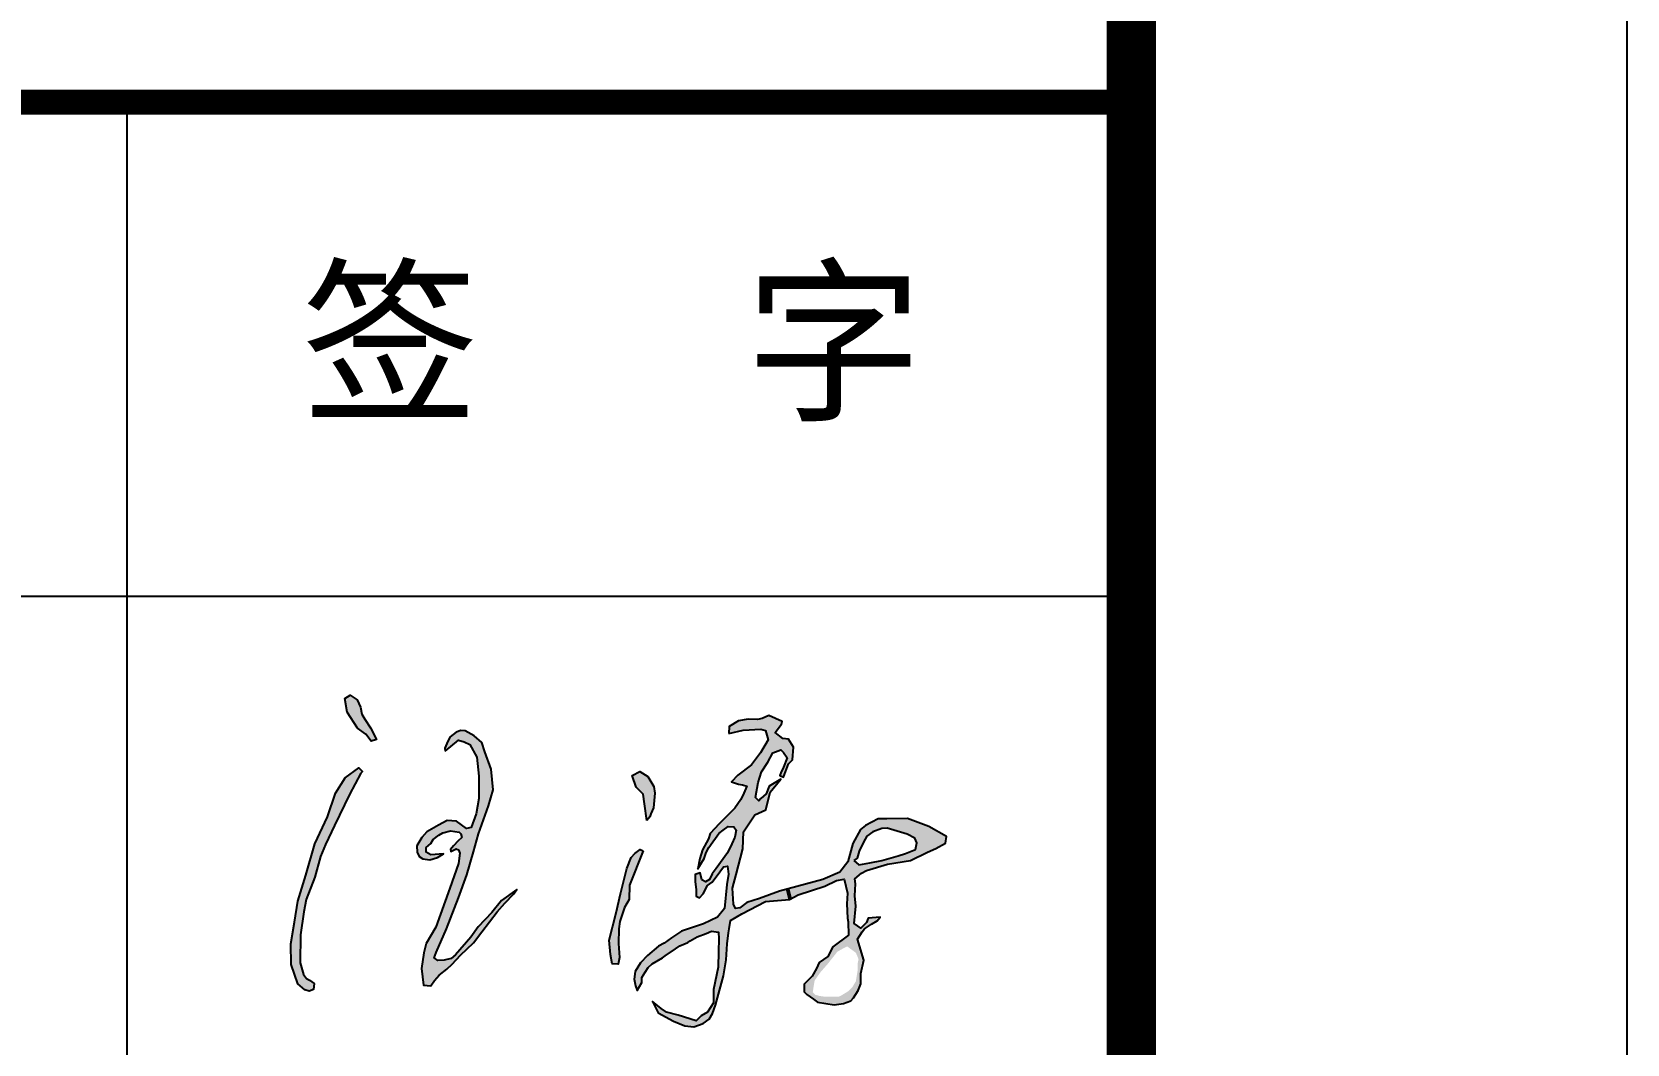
# Model space of a CAD drawing. Extents: x 185245 to 2166646, y -19957 to 815000.
# Drawn here: x 2047272 to 2052098, y 580487 to 583548 of the extents above; entities that cross this region are included whole.
import ezdxf

# ---------------------------------------------------------------- set-up
doc = ezdxf.new("R2010")
doc.units = 0
doc.header["$LTSCALE"] = 1000
doc.header["$MEASUREMENT"] = 0
for name, color, linetype in [('PUB_TEXT', 7, 'Continuous'), ('PUB_TITLE', 4, 'Continuous'), ('图框', 4, 'Continuous')]:
    doc.layers.add(name, color=color, linetype=linetype)
doc.styles.add('STYLE-黑体', font='simhei.ttf')

msp = doc.modelspace()

# ---------------------------------------------------------------- hatches: boundary and pattern name
at = {"layer": 'PUB_TEXT'}
h = msp.add_hatch(color=4, dxfattribs=at)
h.paths.add_polyline_path([(2048232.3, 581241.6), (2048270.3, 581312.8), (2048261, 581322.1), (2048219.5, 581292.2), (2048190.8, 581245.7), (2048166.3, 581173.8), (2048127.3, 581092.3), (2048100.7, 580997.8), (2048076.2, 580919.2), (2048066.5, 580855.1), (2048055.6, 580790.3), (2048056.1, 580727.2), (2048076, 580669.4), (2048097.4, 580650.9), (2048110.6, 580647.1), (2048123.5, 580652.3), (2048125.3, 580669.9), (2048111.6, 580679.8), (2048095.7, 580689.4), (2048083.5, 580732.6), (2048084.2, 580817.2), (2048094.2, 580886.7), (2048101.4, 580924.5), (2048127.6, 580991.3), (2048144.6, 581054.3), (2048159.9, 581090), (2048187.6, 581148.1)])
h.paths.add_polyline_path([(2048279.5, 581469.8), (2048269.6, 581484.2), (2048265.8, 581505.5), (2048255.9, 581527.6), (2048234.6, 581542), (2048218.7, 581532.1), (2048225.5, 581490.3), (2048256.7, 581442.4), (2048281.8, 581424.2), (2048298.5, 581402.9), (2048314.5, 581408.2), (2048296.3, 581443.2)])
h = msp.add_hatch(color=4, dxfattribs=at)
h.paths.add_polyline_path([(2049419.2, 580881), (2049491.4, 580918.1), (2049564, 580923.7), (2049555.5, 580955.7), (2049533.3, 580949.7), (2049473.1, 580927.2), (2049434.6, 580914.6), (2049413.7, 580898.7), (2049400.3, 580897.1), (2049394.4, 580910.4), (2049391.9, 580958.1), (2049402.8, 580999.9), (2049422.9, 581076.8), (2049425.1, 581128.5), (2049441, 581152.9), (2049458.6, 581180.1), (2049491.9, 581195.2), (2049505.7, 581248.7), (2049538.1, 581288.3), (2049502.1, 581266.4), (2049492.9, 581243.2), (2049477.1, 581229.6), (2049471.3, 581222.2), (2049461, 581232.1), (2049468.9, 581278.3), (2049478.8, 581310.5), (2049498.6, 581339.8), (2049513.4, 581367.8), (2049537.4, 581376.9), (2049546.1, 581368.2), (2049557.2, 581352.1), (2049545.6, 581324.1), (2049537.4, 581306.8), (2049534.5, 581299.3), (2049545.6, 581294), (2049561.3, 581334.8), (2049572.9, 581346.8), (2049575.8, 581384.7), (2049561.1, 581408.6), (2049543.9, 581410.7), (2049520.9, 581429.4), (2049539.7, 581454), (2049541.2, 581462.3), (2049501.1, 581480.6), (2049481.2, 581471.7), (2049467.1, 581468.6), (2049438.4, 581469.6), (2049409.7, 581464.4), (2049381, 581447.2), (2049379.9, 581426.5), (2049424.2, 581436), (2049477, 581439.6), (2049491.4, 581434.8), (2049499.8, 581407.3), (2049475.8, 581367.7), (2049449.4, 581331.8), (2049407.5, 581300.6), (2049388.3, 581280.2), (2049409.2, 581272.9), (2049421.3, 581271.2), (2049434.6, 581266.6), (2049425.8, 581245.4), (2049416.7, 581226.7), (2049398.8, 581200), (2049351, 581152.9), (2049323.5, 581123.2), (2049318.5, 581108), (2049300.5, 581074.7), (2049296.3, 581061.2), (2049292.4, 581047.9), (2049286.6, 581017.1), (2049305.5, 581048.5), (2049311.7, 581066.3), (2049319.5, 581081.8), (2049332.1, 581098.4), (2049339.5, 581109.9), (2049349.8, 581123.9), (2049362.8, 581133.5), (2049377.9, 581145), (2049395.7, 581144.2), (2049402.7, 581133.9), (2049398.7, 581112.1), (2049389.8, 581092.9), (2049376.8, 581065.1), (2049342.1, 581018.2), (2049330.2, 581001.6), (2049321.4, 580985), (2049309.5, 580977.2), (2049298.8, 580983.5), (2049294, 581004.5), (2049278.5, 580999.5), (2049278.5, 580977.6), (2049281.8, 580953.8), (2049281.8, 580934.6), (2049292, 580929.5), (2049302.3, 580940.7), (2049315.4, 580966.8), (2049329.9, 580976.7), (2049353.3, 581007.5), (2049364.5, 581022.4), (2049375.8, 581024.8), (2049379.5, 581001), (2049374.3, 580969.2), (2049366.8, 580897.3), (2049345.8, 580870.2), (2049303.7, 580850.2), (2049237.3, 580828.7), (2049207.2, 580808), (2049184.8, 580792.1), (2049167.1, 580783.3), (2049134.5, 580754.5), (2049112.6, 580732.1), (2049097.3, 580706.2), (2049094.3, 580682.6), (2049097.9, 580663.1), (2049103.2, 580649), (2049116.7, 580672.6), (2049117.3, 580687.9), (2049126.8, 580703.8), (2049136.2, 580718.6), (2049148, 580729.8), (2049179.9, 580748), (2049187.6, 580753.3), (2049218.8, 580774.6), (2049231.8, 580784), (2049256, 580794), (2049263.7, 580798.8), (2049284.9, 580811.1), (2049311.5, 580821.7), (2049328, 580828.2), (2049349.3, 580825.3), (2049350.5, 580805.2), (2049349.3, 580766.3), (2049348.1, 580719.1), (2049333.9, 580652.1), (2049333.9, 580611.9), (2049315.5, 580583.4), (2049296.2, 580572.5), (2049281.1, 580556.6), (2049227.4, 580574.2), (2049191.3, 580583.4), (2049175.4, 580594.3), (2049149.3, 580615.2), (2049166.1, 580580.9), (2049212.8, 580556), (2049247.6, 580541.9), (2049274.2, 580538.6), (2049302.8, 580549.4), (2049321, 580562.6), (2049330.6, 580578.8), (2049340.1, 580604.1), (2049363.7, 580692.8), (2049372.6, 580741.1), (2049374.9, 580790), (2049379.6, 580823.5), (2049381.4, 580835.3), (2049384.9, 580860.1)])
h.paths.add_polyline_path([(2049670.5, 580964.2), (2049706.3, 580981.1), (2049728.9, 580985.9), (2049739.1, 580943), (2049737.7, 580910.6), (2049739.7, 580867.6), (2049741.1, 580856.3), (2049742.4, 580816), (2049695.2, 580780.6), (2049680, 580751.5), (2049653.5, 580733.6), (2049645.6, 580715.1), (2049632.3, 580691.9), (2049608.5, 580668.1), (2049608.5, 580644.3), (2049616.4, 580637), (2049636.3, 580623.1), (2049648.9, 580613.9), (2049699.2, 580605.3), (2049727.7, 580609.2), (2049749.5, 580617.2), (2049757.4, 580627.1), (2049771.3, 580648.9), (2049780, 580668.8), (2049780, 580700.5), (2049788.6, 580740.2), (2049769.4, 580803.7), (2049783.9, 580826.2), (2049791.2, 580835.5), (2049811.7, 580849.3), (2049828.9, 580859.3), (2049838.2, 580870.5), (2049801.6, 580868), (2049796.7, 580854.6), (2049780, 580837.6), (2049760, 580851.7), (2049764.6, 580904.3), (2049761.8, 580934.9), (2049763.2, 580971.6), (2049761.4, 580986.5), (2049781.4, 581003.7), (2049796.7, 581011.6), (2049860.4, 581030.8), (2049929.8, 581041.7), (2049981.7, 581067.6), (2050006.8, 581078.5), (2050036.1, 581094.3), (2050038.6, 581114.4), (2049985.9, 581144.5), (2049920.6, 581168.7), (2049858.7, 581167.9), (2049832, 581167.9), (2049794.3, 581147.8), (2049779.2, 581135.3), (2049755, 581093.5), (2049740.8, 581038.3), (2049716.5, 581006.6), (2049664.6, 580984.8), (2049560.6, 580957), (2049568.8, 580926.3), (2049590.4, 580937.8)])
h.paths.add_polyline_path([(2049758.3, 581042.4), (2049768.7, 581049.5), (2049775.1, 581070), (2049787.4, 581097.6), (2049798, 581115.7), (2049815.6, 581128.6), (2049843.7, 581138.5), (2049859.5, 581139.7), (2049919.6, 581122), (2049942.8, 581109.9), (2049949.2, 581095.6), (2049945.1, 581075.2), (2049914.5, 581063.2), (2049892.2, 581055.8), (2049843.1, 581041.9), (2049806.5, 581035.4), (2049774.1, 581029.4)], flags=16)
h.paths.add_polyline_path([(2049724.3, 580775), (2049738.4, 580782.3), (2049765, 580762.5), (2049772.8, 580743.7), (2049769.7, 580729.1), (2049769.7, 580707.2), (2049764.5, 580676.5), (2049754.5, 580659.8), (2049742, 580646.8), (2049715.4, 580630.7), (2049670.1, 580630.1), (2049655, 580632.2), (2049641.9, 580635.9), (2049634.1, 580643.2), (2049639.8, 580678.6), (2049657.1, 580703.6), (2049679, 580728.6), (2049708.7, 580766.1)], flags=16)
h.paths.add_polyline_path([(2049560.6, 580957), (2049555.5, 580955.7), (2049564, 580923.7), (2049568.8, 580926.3)], flags=17)
msp.add_hatch(color=4, dxfattribs=at).paths.add_polyline_path([(2048566.4, 581063.8), (2048562.2, 581033.3), (2048536.3, 580958.3), (2048493.9, 580840.5), (2048465, 580791.4), (2048457.6, 580762.6), (2048450.9, 580715.5), (2048456.2, 580664.5), (2048479.1, 580662.5), (2048489.8, 580679.3), (2048504, 580695.4), (2048527.5, 580713.5), (2048543.6, 580728.3), (2048568.5, 580755.2), (2048608.1, 580793.4), (2048633, 580826.4), (2048679.4, 580886.8), (2048702.9, 580913), (2048729.1, 580940.5), (2048739.2, 580954.6), (2048692.3, 580921.2), (2048663.6, 580884.8), (2048622.1, 580841.1), (2048600.1, 580810), (2048552.9, 580756.6), (2048540.3, 580745.7), (2048518.9, 580740.7), (2048500.4, 580739.9), (2048489.1, 580747.8), (2048495, 580764.2), (2048526.1, 580835.7), (2048562.6, 580928.7), (2048587.5, 580998.6), (2048607.6, 581068.6), (2048622.5, 581122.6), (2048653.4, 581207.1), (2048667.5, 581255.6), (2048661.1, 581317.9), (2048641.8, 581370.6), (2048633.3, 581398.8), (2048610.2, 581419.5), (2048582.5, 581434.1), (2048569.7, 581435.1), (2048555.1, 581429.9), (2048537.2, 581416.2), (2048529.7, 581403.1), (2048521.2, 581381.9), (2048522.4, 581373.1), (2048562.2, 581406.3), (2048579.2, 581401.2), (2048597.1, 581392.7), (2048617.5, 581354.3), (2048624.3, 581297.1), (2048623.7, 581229.5), (2048616.2, 581183.4), (2048601, 581141.8), (2048586.4, 581139.1), (2048555.9, 581160.7), (2048528.3, 581162.5), (2048501.5, 581148.6), (2048467, 581128.6), (2048451.4, 581111.6), (2048436.4, 581086), (2048437.1, 581066.8), (2048443.4, 581053.8), (2048455, 581046.8), (2048475.3, 581044.2), (2048498.6, 581051.5), (2048517.2, 581062.1), (2048478.3, 581059.5), (2048464.7, 581066.8), (2048465, 581081.7), (2048478.6, 581093.4), (2048486, 581106), (2048509.7, 581124.5), (2048537.8, 581132.2), (2048567.8, 581127.7), (2048572.1, 581111.6), (2048561.8, 581101.3), (2048547.8, 581086), (2048538.2, 581075.4), (2048539.5, 581069.1), (2048560.6, 581079.6)])
h = msp.add_hatch(color=4, dxfattribs=at)
h.paths.add_polyline_path([(2049112.2, 581075.1), (2049095.8, 581062.9), (2049084.5, 581051.2), (2049071.4, 581017.4), (2049053, 580941.1), (2049039.8, 580884.1), (2049018.7, 580800.7), (2049021.9, 580757.9), (2049027.7, 580729.9), (2049045.6, 580728.9), (2049049.3, 580748.4), (2049046.7, 580791.1), (2049047.1, 580835.8), (2049050.1, 580857.4), (2049065, 580899.8), (2049078.9, 580924.4), (2049079.9, 580967.1), (2049121.5, 581071.4)])
h.paths.add_polyline_path([(2049120.8, 581243), (2049125.2, 581213.6), (2049132.7, 581163.2), (2049141, 581174.5), (2049144.8, 581182.8), (2049152.3, 581201.6), (2049156.8, 581245.9), (2049153.8, 581266.2), (2049135.7, 581296.3), (2049110.9, 581311.4), (2049088.3, 581298.6), (2049100.4, 581264)])

# ---------------------------------------------------------------- linework, layer by layer
at = {"layer": 'PUB_TEXT', "color": 4}
for p, q in [((2049564, 580923.7, 0), (2049555.5, 580955.7, 0)), ((2049568.8, 580926.3, 0), (2049560.6, 580957, 0))]:
    msp.add_line(p, q, dxfattribs=at)
at = {"layer": 'PUB_TEXT', "color": 4, "elevation": 0}
for points in [[(2048256.7, 581442.4), (2048225.5, 581490.3), (2048218.7, 581532.1), (2048234.6, 581542), (2048255.9, 581527.6), (2048265.8, 581505.5), (2048269.6, 581484.2), (2048279.5, 581469.8), (2048296.3, 581443.2), (2048314.5, 581408.2), (2048298.5, 581402.9), (2048281.8, 581424.2), (2048256.7, 581442.4)], [(2048522.4, 581373.1), (2048562.2, 581406.3), (2048579.2, 581401.2), (2048597.1, 581392.7), (2048617.5, 581354.3), (2048624.3, 581297.1), (2048623.7, 581229.5), (2048616.2, 581183.4), (2048601, 581141.8), (2048586.4, 581139.1), (2048555.9, 581160.7), (2048528.3, 581162.5), (2048501.5, 581148.6), (2048467, 581128.6), (2048451.4, 581111.6), (2048436.4, 581086), (2048437.1, 581066.8), (2048443.4, 581053.8), (2048455, 581046.8), (2048475.3, 581044.2), (2048498.6, 581051.5), (2048517.2, 581062.1), (2048478.3, 581059.5), (2048464.7, 581066.8), (2048465, 581081.7), (2048478.6, 581093.4), (2048486, 581106), (2048502.6, 581118.9), (2048514.9, 581125.9), (2048537.8, 581132.2), (2048564.4, 581128.2), (2048569.1, 581122.9), (2048572.1, 581111.6), (2048561.8, 581101.3), (2048547.8, 581086), (2048538.2, 581075.4), (2048539.5, 581069.1), (2048555.4, 581077.1), (2048562.8, 581073.8), (2048566.4, 581063.8), (2048562.2, 581033.3), (2048536.3, 580958.3), (2048493.9, 580840.5), (2048465, 580791.4), (2048457.6, 580762.6), (2048450.9, 580715.5), (2048456.2, 580664.5), (2048479.1, 580662.5), (2048489.8, 580679.3), (2048504, 580695.4), (2048527.5, 580713.5), (2048543.6, 580728.3), (2048568.5, 580755.2), (2048608.1, 580793.4), (2048633, 580826.4), (2048679.4, 580886.8), (2048702.9, 580913), (2048729.1, 580940.5), (2048739.2, 580954.6), (2048692.3, 580921.2), (2048663.6, 580884.8), (2048622.1, 580841.1), (2048600.1, 580810), (2048552.9, 580756.6), (2048540.3, 580745.7), (2048518.9, 580740.7), (2048500.4, 580739.9), (2048489.1, 580747.8), (2048495, 580764.2), (2048526.1, 580835.7), (2048562.6, 580928.7), (2048587.5, 580998.6), (2048607.6, 581068.6), (2048622.5, 581122.6), (2048653.4, 581207.1), (2048667.5, 581255.6), (2048661.1, 581317.9), (2048641.8, 581370.6), (2048633.3, 581398.8), (2048610.2, 581419.5), (2048582.5, 581434.1), (2048569.7, 581435.1), (2048555.1, 581429.9), (2048537.2, 581416.2), (2048529.7, 581403.1), (2048521.2, 581381.9), (2048521.2, 581381.9), (2048522.4, 581373.1)], [(2048266.9, 581306.5), (2048232.3, 581241.6), (2048187.6, 581148.1), (2048159.9, 581090), (2048144.6, 581054.3), (2048127.6, 580991.3), (2048101.4, 580924.5), (2048094.2, 580886.7), (2048084.2, 580817.2), (2048083.5, 580732.6), (2048093.6, 580696.9), (2048102.1, 580685.5), (2048111.6, 580679.8), (2048125.3, 580669.9), (2048125.3, 580669.9), (2048123.5, 580652.3), (2048110.6, 580647.1), (2048097.4, 580650.9), (2048076, 580669.4), (2048056.1, 580727.2), (2048055.6, 580790.3), (2048066.5, 580855.1), (2048076.2, 580919.2), (2048100.7, 580997.8), (2048127.3, 581092.3), (2048166.3, 581173.8), (2048190.8, 581245.7), (2048219.5, 581292.2), (2048261, 581322.1), (2048271.5, 581311.6), (2048266.9, 581306.5)], [(2049132.7, 581163.2), (2049125.2, 581213.6), (2049120.8, 581243), (2049100.4, 581264), (2049088.3, 581298.6), (2049110.9, 581311.4), (2049135.7, 581296.3), (2049153.8, 581266.2), (2049156.8, 581245.9), (2049152.3, 581201.6), (2049144.8, 581182.8), (2049141, 581174.5), (2049132.7, 581163.2)], [(2049758.3, 581042.4), (2049774.1, 581029.4), (2049806.5, 581035.4), (2049843.1, 581041.9), (2049892.2, 581055.8), (2049914.5, 581063.2), (2049945.1, 581075.2), (2049949.2, 581095.6), (2049942.8, 581109.9), (2049919.6, 581122), (2049859.5, 581139.7), (2049843.7, 581138.5), (2049815.6, 581128.6), (2049798, 581115.7), (2049787.4, 581097.6), (2049775.1, 581070), (2049768.7, 581049.5), (2049758.3, 581042.4)], [(2049121.5, 581071.4), (2049079.9, 580967.1), (2049078.9, 580924.4), (2049065, 580899.8), (2049050.1, 580857.4), (2049047.1, 580835.8), (2049046.7, 580791.1), (2049049.3, 580748.4), (2049045.6, 580728.9), (2049045.6, 580728.9), (2049027.7, 580729.9), (2049021.9, 580757.9), (2049018.7, 580800.7), (2049039.8, 580884.1), (2049053, 580941.1), (2049071.4, 581017.4), (2049084.5, 581051.2), (2049095.8, 581062.9), (2049112.2, 581075.1), (2049121.5, 581071.4)]]:
    msp.add_lwpolyline(points, dxfattribs=at)
msp.add_lwpolyline([(2049379.9, 581426.5), (2049424.2, 581436), (2049477, 581439.6), (2049491.4, 581434.8), (2049499.8, 581407.3), (2049475.8, 581367.7), (2049449.4, 581331.8), (2049407.5, 581300.6), (2049407.5, 581300.6), (2049388.3, 581280.2), (2049409.2, 581272.9), (2049421.3, 581271.2), (2049434.6, 581266.6), (2049425.8, 581245.4), (2049416.7, 581226.7), (2049398.8, 581200), (2049351, 581152.9), (2049323.5, 581123.2), (2049318.5, 581108), (2049300.5, 581074.7), (2049296.3, 581061.2), (2049292.4, 581047.9), (2049286.6, 581017.1), (2049305.5, 581048.5), (2049311.7, 581066.3), (2049319.5, 581081.8), (2049332.1, 581098.4), (2049339.5, 581109.9), (2049349.8, 581123.9), (2049362.8, 581133.5), (2049377.9, 581145), (2049395.7, 581144.2), (2049402.7, 581133.9), (2049398.7, 581112.1), (2049389.8, 581092.9), (2049376.8, 581065.1), (2049342.1, 581018.2), (2049330.2, 581001.6), (2049321.4, 580985), (2049309.5, 580977.2), (2049298.8, 580983.5), (2049294, 581004.5), (2049278.5, 580999.5), (2049278.5, 580977.6), (2049281.8, 580953.8), (2049281.8, 580934.6), (2049292, 580929.5), (2049302.3, 580940.7), (2049315.4, 580966.8), (2049329.9, 580976.7), (2049353.3, 581007.5), (2049364.5, 581022.4), (2049375.8, 581024.8), (2049379.5, 581001), (2049374.3, 580969.2), (2049366.8, 580897.3), (2049345.8, 580870.2), (2049303.7, 580850.2), (2049237.3, 580828.7), (2049207.2, 580808), (2049184.8, 580792.1), (2049167.1, 580783.3), (2049134.5, 580754.5), (2049112.6, 580732.1), (2049097.3, 580706.2), (2049094.3, 580682.6), (2049097.9, 580663.1), (2049103.2, 580649), (2049103.2, 580649), (2049116.7, 580672.6), (2049117.3, 580687.9), (2049126.8, 580703.8), (2049136.2, 580718.6), (2049148, 580729.8), (2049179.9, 580748), (2049187.6, 580753.3), (2049218.8, 580774.6), (2049231.8, 580784), (2049256, 580794), (2049263.7, 580798.8), (2049284.9, 580811.1), (2049311.5, 580821.7), (2049328, 580828.2), (2049349.3, 580825.3), (2049350.5, 580805.2), (2049349.3, 580766.3), (2049348.1, 580719.1), (2049333.9, 580652.1), (2049333.9, 580611.9), (2049315.5, 580583.4), (2049296.2, 580572.5), (2049281.1, 580556.6), (2049227.4, 580574.2), (2049191.3, 580583.4), (2049175.4, 580594.3), (2049149.3, 580615.2), (2049149.3, 580615.2), (2049166.1, 580580.9), (2049212.8, 580556), (2049247.6, 580541.9), (2049274.2, 580538.6), (2049302.8, 580549.4), (2049321, 580562.6), (2049330.6, 580578.8), (2049340.1, 580604.1), (2049363.7, 580692.8), (2049372.6, 580741.1), (2049374.9, 580790), (2049379.6, 580823.5), (2049381.4, 580835.3), (2049384.9, 580860.1), (2049419.2, 580881), (2049491.4, 580918.1), (2049564, 580923.7), (2049590.4, 580937.8), (2049670.5, 580964.2), (2049706.3, 580981.1), (2049728.9, 580985.9), (2049739.1, 580943), (2049737.7, 580910.6), (2049739.7, 580867.6), (2049741.1, 580856.3), (2049742.4, 580816), (2049695.2, 580780.6), (2049680, 580751.5), (2049653.5, 580733.6), (2049645.6, 580715.1), (2049632.3, 580691.9), (2049608.5, 580668.1), (2049608.5, 580644.3), (2049616.4, 580637), (2049636.3, 580623.1), (2049648.9, 580613.9), (2049699.2, 580605.3), (2049727.7, 580609.2), (2049749.5, 580617.2), (2049757.4, 580627.1), (2049771.3, 580648.9), (2049780, 580668.8), (2049780, 580700.5), (2049788.6, 580740.2), (2049769.4, 580803.7), (2049783.9, 580826.2), (2049791.2, 580835.5), (2049811.7, 580849.3), (2049828.9, 580859.3), (2049838.2, 580870.5), (2049801.6, 580868), (2049796.7, 580854.6), (2049780, 580837.6), (2049760, 580851.7), (2049764.6, 580904.3), (2049761.8, 580934.9), (2049763.2, 580971.6), (2049761.4, 580986.5), (2049781.4, 581003.7), (2049796.7, 581011.6), (2049860.4, 581030.8), (2049929.8, 581041.7), (2049981.7, 581067.6), (2050006.8, 581078.5), (2050036.1, 581094.3), (2050038.6, 581114.4), (2049985.9, 581144.5), (2049985.9, 581144.5), (2049920.6, 581168.7), (2049858.7, 581167.9), (2049832, 581167.9), (2049794.3, 581147.8), (2049779.2, 581135.3), (2049755, 581093.5), (2049740.8, 581038.3), (2049740.8, 581038.3), (2049716.5, 581006.6), (2049664.6, 580984.8), (2049533.3, 580949.7), (2049473.1, 580927.2), (2049434.6, 580914.6), (2049413.7, 580898.7), (2049400.3, 580897.1), (2049394.4, 580910.4), (2049391.9, 580958.1), (2049402.8, 580999.9), (2049422.9, 581076.8), (2049425.1, 581128.5), (2049441, 581152.9), (2049458.6, 581180.1), (2049491.9, 581195.2), (2049505.7, 581248.7), (2049538.1, 581288.3), (2049502.1, 581266.4), (2049492.9, 581243.2), (2049477.1, 581229.6), (2049471.3, 581222.2), (2049461, 581232.1), (2049468.9, 581278.3), (2049478.8, 581310.5), (2049498.6, 581339.8), (2049513.4, 581367.8), (2049537.4, 581376.9), (2049546.1, 581368.2), (2049557.2, 581352.1), (2049545.6, 581324.1), (2049537.4, 581306.8), (2049534.5, 581299.3), (2049545.6, 581294), (2049561.3, 581334.8), (2049572.9, 581346.8), (2049575.8, 581384.7), (2049561.1, 581408.6), (2049543.9, 581410.7), (2049520.9, 581429.4), (2049539.7, 581454), (2049541.2, 581462.3), (2049501.1, 581480.6), (2049481.2, 581471.7), (2049467.1, 581468.6), (2049438.4, 581469.6), (2049409.7, 581464.4), (2049381, 581447.2), (2049379.9, 581426.5)], close=True, dxfattribs=at)
at = {"layer": 'PUB_TITLE', "elevation": 0}
msp.add_lwpolyline([(1962998, 534962.7), (2052098, 534962.7), (2052098, 597962.7), (1962998, 597962.7)], close=True, dxfattribs=at)
at = {"layer": 'PUB_TITLE', "const_width": 150, "elevation": 0}
msp.add_lwpolyline([(1966748, 536462.7), (2050598, 536462.7), (2050598, 596462.7), (1966748, 596462.7)], close=True, dxfattribs=at)
at = {"layer": '图框', "color": 0}
msp.add_line((2041584.2, 581841.6, 0), (2050598, 581841.6, 0), dxfattribs=at)
msp.add_line((2041584.2, 581841.6, 0), (2050598, 581841.6, 0), dxfattribs=at)
at = {"layer": '图框', "color": 0, "const_width": 75, "elevation": 0}
msp.add_lwpolyline([(2041584.2, 583335.6), (2050598, 583335.6), (2050598, 568096.8), (2041584.2, 568096.8)], close=True, dxfattribs=at)
at = {"layer": '图框', "color": 0, "elevation": 0}
for points in [[(2047560.2, 581841.6), (2047560.2, 583335.6)], [(2047560.2, 573176.4), (2047560.2, 581841.6)]]:
    msp.add_lwpolyline(points, dxfattribs=at)

# ---------------------------------------------------------------- texts
at = {"layer": '图框', "color": 0, "style": 'STYLE-黑体'}
msp.add_text('签   字', height=394.42, dxfattribs=at).set_placement((2048086.5, 582412.8, 0))

doc.saveas('drawing.dxf')
